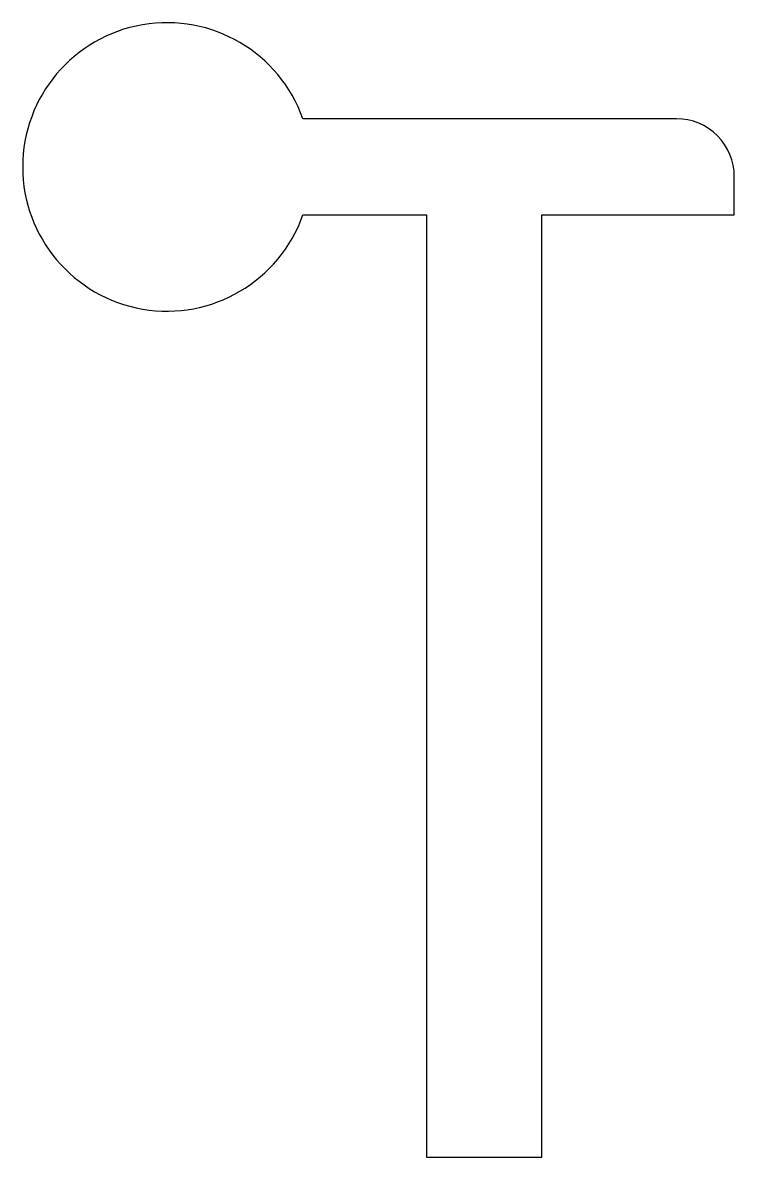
# Model space of a CAD drawing. Extents: x 623.8 to 642.3, y 586 to 615.5.
import ezdxf

# ---------------------------------------------------------------- set-up
doc = ezdxf.new("R2010")
doc.units = 0
doc.layers.add('ANA', color=220, linetype='CONTINUOUS')

msp = doc.modelspace()

# ---------------------------------------------------------------- linework, layer by layer
at = {"layer": 'ANA'}
msp.add_lwpolyline([(637.329, 610.524), (642.329, 610.524), (642.329, 611.524, 0.414214), (640.829, 613.024), (631.114, 613.024, 5.828427), (631.114, 610.524), (634.329, 610.524), (634.329, 586.024), (637.329, 586.024)], format="xyb", close=True, dxfattribs=at)

doc.saveas('drawing.dxf')
